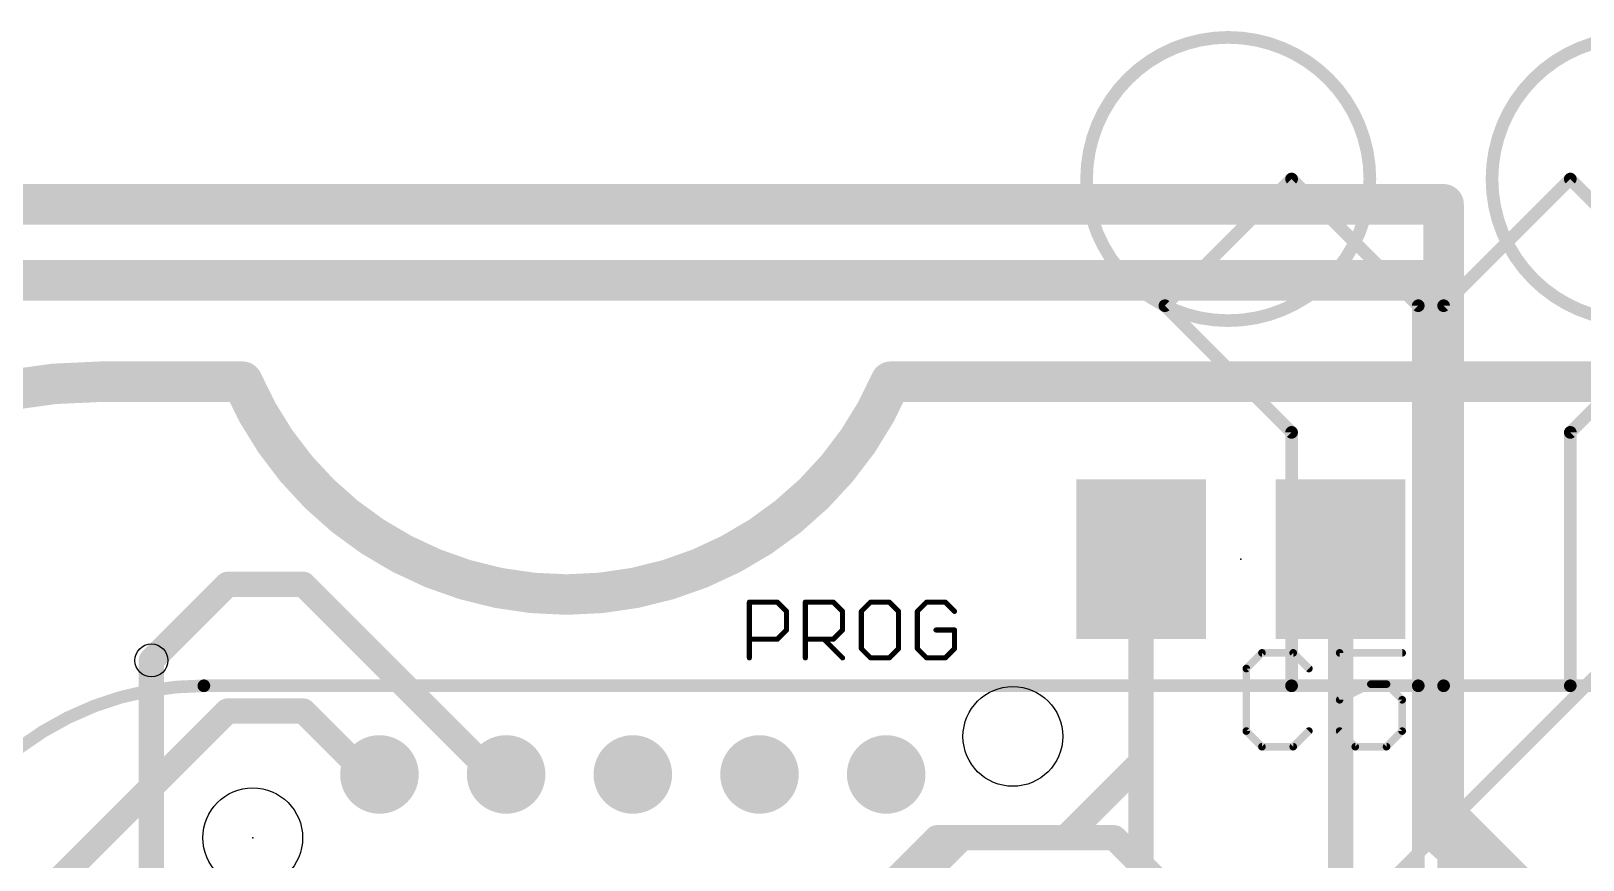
# Model space of a CAD drawing. Extents: x -0.14 to 1.59, y -0.14 to 1.59.
# Drawn here: x 0.172 to 0.785, y 1.261 to 1.588 of the extents above; entities that cross this region are included whole.
import ezdxf

# ---------------------------------------------------------------- set-up
doc = ezdxf.new("R2010")
doc.units = 0
for name, color, linetype in [('1', 14, 'CONTINUOUS'), ('16', 174, 'CONTINUOUS'), ('20', 178, 'CONTINUOUS'), ('21', 251, 'CONTINUOUS'), ('22', 251, 'CONTINUOUS'), ('23', 178, 'CONTINUOUS'), ('25', 251, 'CONTINUOUS'), ('44', 251, 'CONTINUOUS')]:
    doc.layers.add(name, color=color, linetype=linetype)

# ---------------------------------------------------------------- blocks, each defined once
blk = doc.blocks.new('RECT')
blk.add_solid([(-0.5, -0.5), (0.5, -0.5), (-0.5, 0.5), (0.5, 0.5)])
blk = doc.blocks.new('PIE')
at = {"const_width": 0.5}
blk.add_lwpolyline([(0, -0.25, 1), (0, 0.25, 1), (0, -0.25)], format="xyb", dxfattribs=at)

msp = doc.modelspace()

# ---------------------------------------------------------------- linework, layer by layer
at = {"layer": '1'}
for points, const_width in [([(-0.07, 1.52), (0.73, 1.52)], 0.016), ([(0.73, 1.52), (0.73, 1.27)], 0.016), ([(0.61063, 1.38), (0.61063, 1.3)], 0.01), ([(0.68937, 1.38), (0.68937, 1.19)], 0.01), ([(0.25, 1.37), (0.22, 1.34)], 0.01), ([(0.28, 1.37), (0.25, 1.37)], 0.01), ([(0.355, 1.295), (0.28, 1.37)], 0.01), ([(0.25, 1.32), (0.16, 1.23)], 0.01), ([(0.28, 1.32), (0.25, 1.32)], 0.01), ([(0.305, 1.295), (0.28, 1.32)], 0.01), ([(0.58063, 1.27), (0.61063, 1.3)], 0.01), ([(0.61063, 1.3), (0.61063, 1.22937)], 0.01), ([(0.31, 1.295), (0.305, 1.295)], 0.01), ([(0.36, 1.295), (0.355, 1.295)], 0.01), ([(0.515, 1.245), (0.54, 1.27)], 0.01), ([(0.54, 1.27), (0.58063, 1.27)], 0.01), ([(0.73, 1.27), (0.84, 1.17)], 0.016)]:
    msp.add_lwpolyline(points, dxfattribs=dict(at, const_width=const_width))
for points, const_width in [([(0.734, 1.52, 1), (0.726, 1.52)], 0.008), ([(0.73, 1.516, 1), (0.73, 1.524)], 0.008), ([(0.61313, 1.38, 1), (0.60813, 1.38)], 0.005), ([(0.69187, 1.38, 1), (0.68687, 1.38)], 0.005), ([(0.25, 1.3725, 1), (0.25, 1.3675)], 0.005), ([(0.251768, 1.368232, 1), (0.248232, 1.371768)], 0.005), ([(0.281768, 1.371768, 1), (0.278232, 1.368232)], 0.005), ([(0.28, 1.3675, 1), (0.28, 1.3725)], 0.005), ([(0.218232, 1.341768, 1), (0.221768, 1.338232)], 0.005), ([(0.25, 1.3225, 1), (0.25, 1.3175)], 0.005), ([(0.251768, 1.318232, 1), (0.248232, 1.321768)], 0.005), ([(0.281768, 1.321768, 1), (0.278232, 1.318232)], 0.005), ([(0.28, 1.3175, 1), (0.28, 1.3225)], 0.005), ([(0.61313, 1.3, 1), (0.60813, 1.3)], 0.005), ([(0.612398, 1.298232, 1), (0.608862, 1.301768)], 0.005), ([(0.305, 1.2975, 1), (0.305, 1.2925)], 0.005), ([(0.303232, 1.293232, 1), (0.306768, 1.296768)], 0.005), ([(0.31, 1.2925, 1), (0.31, 1.2975)], 0.005), ([(0.355, 1.2975, 1), (0.355, 1.2925)], 0.005), ([(0.353232, 1.293232, 1), (0.356768, 1.296768)], 0.005), ([(0.36, 1.2925, 1), (0.36, 1.2975)], 0.005), ([(0.60813, 1.3, 1), (0.61313, 1.3)], 0.005), ([(0.54, 1.2725, 1), (0.54, 1.2675)], 0.005), ([(0.541768, 1.268232, 1), (0.538232, 1.271768)], 0.005), ([(0.578862, 1.271768, 1), (0.582398, 1.268232)], 0.005), ([(0.58063, 1.2675, 1), (0.58063, 1.2725)], 0.005), ([(0.732691, 1.27296, 1), (0.727309, 1.26704)], 0.008), ([(0.726, 1.27, 1), (0.734, 1.27)], 0.008)]:
    msp.add_lwpolyline(points, format="xyb", dxfattribs=dict(at, const_width=const_width))
at = {"layer": '16'}
for points, const_width in [([(0.73, 1.49), (-0.04, 1.49)], 0.016), ([(0.73, 1.28), (0.73, 1.49)], 0.016), ([(0.22, 1.34), (0.22, 1.2)], 0.01), ([(0.84, 1.17), (0.73, 1.28)], 0.016), ([(0.53, 1.27), (0.46, 1.2)], 0.01), ([(0.6, 1.27), (0.53, 1.27)], 0.01), ([(0.67, 1.2), (0.6, 1.27)], 0.01)]:
    msp.add_lwpolyline(points, dxfattribs=dict(at, const_width=const_width))
for points, const_width in [([(0.734, 1.49, 1), (0.726, 1.49)], 0.008), ([(0.73, 1.486, 1), (0.73, 1.494)], 0.008), ([(0.2225, 1.34, 1), (0.2175, 1.34)], 0.005), ([(0.732828, 1.282828, 1), (0.727172, 1.277172)], 0.008), ([(0.726, 1.28, 1), (0.734, 1.28)], 0.008), ([(0.53, 1.2725, 1), (0.53, 1.2675)], 0.005), ([(0.531768, 1.268232, 1), (0.528232, 1.271768)], 0.005), ([(0.601768, 1.271768, 1), (0.598232, 1.268232)], 0.005), ([(0.6, 1.2675, 1), (0.6, 1.2725)], 0.005)]:
    msp.add_lwpolyline(points, format="xyb", dxfattribs=dict(at, const_width=const_width))
at = {"layer": '20'}
for points, const_width in [([(0.2, 1.45, 0.414214), (0, 1.25)], 0.016), ([(0.2, 1.454, 1), (0.2, 1.446)], 0.008), ([(0.2, 1.446, 1), (0.2, 1.454)], 0.008), ([(0.259576, 1.45159, 1), (0.252235, 1.44841)], 0.008), ([(0.255906, 1.45, 0.656519), (0.511811, 1.45)], 0.016), ([(0.255906, 1.446, 1), (0.255906, 1.454)], 0.008), ([(0.511811, 1.454, 1), (0.511811, 1.446)], 0.008), ([(0.515481, 1.44841, 1), (0.508141, 1.45159)], 0.008)]:
    msp.add_lwpolyline(points, format="xyb", dxfattribs=dict(at, const_width=const_width))
at = {"layer": '20', "const_width": 0.016}
for points in [[(0.255906, 1.45), (0.2, 1.45)], [(1.29, 1.45), (0.511811, 1.45)]]:
    msp.add_lwpolyline(points, dxfattribs=at)
at = {"layer": '20'}
for centre in [(0.56, 1.31), (0.26, 1.27)]:
    msp.add_circle(centre, 0.019685, dxfattribs=at)
at = {"layer": '21', "const_width": 0.005}
msp.add_lwpolyline([(0.579633, 1.123516), (0.915091, 1.458975)], dxfattribs=at)
at = {"layer": '22'}
for points, const_width in [([(0.645, 1.474098, 1), (0.645, 1.585902, 1), (0.645, 1.474098)], 0.005), ([(0.805, 1.474098, 1), (0.805, 1.585902, 1), (0.805, 1.474098)], 0.005), ([(0.670884, 1.530884, 1), (0.669116, 1.529116)], 0.0025), ([(0.670884, 1.529116, 1), (0.669116, 1.530884)], 0.0025), ([(0.780884, 1.530884, 1), (0.779116, 1.529116)], 0.0025), ([(0.780884, 1.529116, 1), (0.779116, 1.530884)], 0.0025), ([(0.620884, 1.480884, 1), (0.619116, 1.479116)], 0.0025), ([(0.72125, 1.48, 1), (0.71875, 1.48)], 0.0025), ([(0.73125, 1.48, 1), (0.72875, 1.48)], 0.0025), ([(0.619116, 1.480884, 1), (0.620884, 1.479116)], 0.0025), ([(0.719116, 1.479116, 1), (0.720884, 1.480884)], 0.0025), ([(0.729116, 1.480884, 1), (0.730884, 1.479116)], 0.0025), ([(0.67125, 1.43, 1), (0.66875, 1.43)], 0.0025), ([(0.669116, 1.429116, 1), (0.670884, 1.430884)], 0.0025), ([(0.78125, 1.43, 1), (0.77875, 1.43)], 0.0025), ([(0.779116, 1.430884, 1), (0.780884, 1.429116)], 0.0025), ([(0.240711, 1.33, 0.414214), (0.12, 1.209289)], 0.005), ([(0.240711, 1.33125, 1), (0.240711, 1.32875)], 0.0025), ([(0.240711, 1.32875, 1), (0.240711, 1.33125)], 0.0025), ([(0.67, 1.33125, 1), (0.67, 1.32875)], 0.0025), ([(0.66875, 1.33, 1), (0.67125, 1.33)], 0.0025), ([(0.67, 1.32875, 1), (0.67, 1.33125)], 0.0025), ([(0.72125, 1.33, 1), (0.71875, 1.33)], 0.0025), ([(0.71875, 1.33, 1), (0.72125, 1.33)], 0.0025), ([(0.72, 1.32875, 1), (0.72, 1.33125)], 0.0025), ([(0.73, 1.33125, 1), (0.73, 1.32875)], 0.0025), ([(0.73125, 1.33, 1), (0.72875, 1.33)], 0.0025), ([(0.72875, 1.33, 1), (0.73125, 1.33)], 0.0025), ([(0.78, 1.33125, 1), (0.78, 1.32875)], 0.0025), ([(0.77875, 1.33, 1), (0.78125, 1.33)], 0.0025), ([(0.78, 1.32875, 1), (0.78, 1.33125)], 0.0025)]:
    msp.add_lwpolyline(points, format="xyb", dxfattribs=dict(at, const_width=const_width))
at = {"layer": '22', "const_width": 0.005}
for points in [[(0.67, 1.53), (0.62, 1.48)], [(0.72, 1.48), (0.67, 1.53)], [(0.73, 1.48), (0.78, 1.53)], [(0.78, 1.53), (0.83, 1.48)], [(0.62, 1.48), (0.67, 1.43)], [(0.72, 1.33), (0.72, 1.48)], [(0.73, 1.33), (0.73, 1.48)], [(0.83, 1.48), (0.78, 1.43)], [(0.67, 1.43), (0.67, 1.33)], [(0.78, 1.43), (0.78, 1.33)], [(0.67, 1.33), (0.240711, 1.33)], [(0.72, 1.33), (0.67, 1.33)], [(0.72, 0.73), (0.72, 1.33)], [(0.78, 1.33), (0.73, 1.33)], [(0.73, 1.33), (0.73, 0.73)], [(1.209289, 1.33), (0.78, 1.33)]]:
    msp.add_lwpolyline(points, dxfattribs=at)
at = {"layer": '23'}
for p in [(0.65, 1.38), (0.26, 1.27)]:
    msp.add_point(p, dxfattribs=at)
at = {"layer": '25'}
for points, const_width in [([(0.456, 1.341), (0.456, 1.363019)], 0.002), ([(0.456, 1.363019), (0.467009, 1.363019)], 0.002), ([(0.467009, 1.363019), (0.470679, 1.359349)], 0.002), ([(0.470679, 1.359349), (0.470679, 1.352009)], 0.002), ([(0.478099, 1.341), (0.478099, 1.363019)], 0.002), ([(0.478099, 1.363019), (0.489108, 1.363019)], 0.002), ([(0.489108, 1.363019), (0.492778, 1.359349)], 0.002), ([(0.492778, 1.359349), (0.492778, 1.352009)], 0.002), ([(0.503867, 1.363019), (0.500198, 1.359349)], 0.002), ([(0.500198, 1.359349), (0.500198, 1.34467)], 0.002), ([(0.511207, 1.363019), (0.503867, 1.363019)], 0.002), ([(0.514877, 1.359349), (0.511207, 1.363019)], 0.002), ([(0.514877, 1.34467), (0.514877, 1.359349)], 0.002), ([(0.525966, 1.363019), (0.522296, 1.359349)], 0.002), ([(0.522296, 1.359349), (0.522296, 1.34467)], 0.002), ([(0.533306, 1.363019), (0.525966, 1.363019)], 0.002), ([(0.536976, 1.359349), (0.533306, 1.363019)], 0.002), ([(0.467009, 1.34834), (0.456, 1.34834)], 0.002), ([(0.470679, 1.352009), (0.467009, 1.34834)], 0.002), ([(0.489108, 1.34834), (0.478099, 1.34834)], 0.002), ([(0.485438, 1.34834), (0.492778, 1.341)], 0.002), ([(0.492778, 1.352009), (0.489108, 1.34834)], 0.002), ([(0.536976, 1.352009), (0.529636, 1.352009)], 0.002), ([(0.536976, 1.34467), (0.536976, 1.352009)], 0.002), ([(0.500198, 1.34467), (0.503867, 1.341)], 0.002), ([(0.503867, 1.341), (0.511207, 1.341)], 0.002), ([(0.511207, 1.341), (0.514877, 1.34467)], 0.002), ([(0.522296, 1.34467), (0.525966, 1.341)], 0.002), ([(0.525966, 1.341), (0.533306, 1.341)], 0.002), ([(0.533306, 1.341), (0.536976, 1.34467)], 0.002), ([(0.658302, 1.34298), (0.65213, 1.336808)], 0.003), ([(0.670646, 1.34298), (0.658302, 1.34298)], 0.003), ([(0.676818, 1.336808), (0.670646, 1.34298)], 0.003), ([(0.713649, 1.34298), (0.688961, 1.34298)], 0.003), ([(0.688961, 1.34298), (0.688961, 1.324465)], 0.003), ([(0.65213, 1.336808), (0.65213, 1.312121)], 0.003), ([(0.688961, 1.324465), (0.701305, 1.330637)], 0.003), ([(0.701305, 1.330637), (0.707477, 1.330637)], 0.003), ([(0.707477, 1.330637), (0.713649, 1.324465)], 0.003), ([(0.713649, 1.324465), (0.713649, 1.312121)], 0.003), ([(0.65213, 1.312121), (0.658302, 1.305949)], 0.003), ([(0.670646, 1.305949), (0.676818, 1.312121)], 0.003), ([(0.695133, 1.305949), (0.688961, 1.312121)], 0.003), ([(0.713649, 1.312121), (0.707477, 1.305949)], 0.003), ([(0.658302, 1.305949), (0.670646, 1.305949)], 0.003), ([(0.707477, 1.305949), (0.695133, 1.305949)], 0.003)]:
    msp.add_lwpolyline(points, dxfattribs=dict(at, const_width=const_width))
for points, const_width in [([(0.4565, 1.363019, 1), (0.4555, 1.363019)], 0.001), ([(0.456, 1.363519, 1), (0.456, 1.362519)], 0.001), ([(0.467363, 1.363372, 1), (0.466656, 1.362665)], 0.001), ([(0.467009, 1.362519, 1), (0.467009, 1.363519)], 0.001), ([(0.471179, 1.359349, 1), (0.470179, 1.359349)], 0.001), ([(0.470326, 1.358995, 1), (0.471033, 1.359702)], 0.001), ([(0.478599, 1.363019, 1), (0.477599, 1.363019)], 0.001), ([(0.478099, 1.363519, 1), (0.478099, 1.362519)], 0.001), ([(0.489462, 1.363372, 1), (0.488755, 1.362665)], 0.001), ([(0.489108, 1.362519, 1), (0.489108, 1.363519)], 0.001), ([(0.493278, 1.359349, 1), (0.492278, 1.359349)], 0.001), ([(0.492424, 1.358995, 1), (0.493131, 1.359702)], 0.001), ([(0.500698, 1.359349, 1), (0.499698, 1.359349)], 0.001), ([(0.499844, 1.359702, 1), (0.500551, 1.358995)], 0.001), ([(0.503867, 1.363519, 1), (0.503867, 1.362519)], 0.001), ([(0.504221, 1.362665, 1), (0.503514, 1.363372)], 0.001), ([(0.51156, 1.363372, 1), (0.510853, 1.362665)], 0.001), ([(0.511207, 1.362519, 1), (0.511207, 1.363519)], 0.001), ([(0.515377, 1.359349, 1), (0.514377, 1.359349)], 0.001), ([(0.514523, 1.358995, 1), (0.51523, 1.359702)], 0.001), ([(0.522796, 1.359349, 1), (0.521796, 1.359349)], 0.001), ([(0.521943, 1.359702, 1), (0.52265, 1.358995)], 0.001), ([(0.525966, 1.363519, 1), (0.525966, 1.362519)], 0.001), ([(0.52632, 1.362665, 1), (0.525613, 1.363372)], 0.001), ([(0.533659, 1.363372, 1), (0.532952, 1.362665)], 0.001), ([(0.533306, 1.362519, 1), (0.533306, 1.363519)], 0.001), ([(0.536622, 1.358995, 1), (0.537329, 1.359702)], 0.001), ([(0.456, 1.34884, 1), (0.456, 1.34784)], 0.001), ([(0.466656, 1.348693, 1), (0.467363, 1.347986)], 0.001), ([(0.467009, 1.34784, 1), (0.467009, 1.34884)], 0.001), ([(0.470179, 1.352009, 1), (0.471179, 1.352009)], 0.001), ([(0.471033, 1.351656, 1), (0.470326, 1.352363)], 0.001), ([(0.478099, 1.34884, 1), (0.478099, 1.34784)], 0.001), ([(0.485792, 1.348693, 1), (0.485085, 1.347986)], 0.001), ([(0.488755, 1.348693, 1), (0.489462, 1.347986)], 0.001), ([(0.489108, 1.34784, 1), (0.489108, 1.34884)], 0.001), ([(0.492278, 1.352009, 1), (0.493278, 1.352009)], 0.001), ([(0.493131, 1.351656, 1), (0.492424, 1.352363)], 0.001), ([(0.529636, 1.352509, 1), (0.529636, 1.351509)], 0.001), ([(0.537476, 1.352009, 1), (0.536476, 1.352009)], 0.001), ([(0.536976, 1.351509, 1), (0.536976, 1.352509)], 0.001), ([(0.4555, 1.341, 1), (0.4565, 1.341)], 0.001), ([(0.477599, 1.341, 1), (0.478599, 1.341)], 0.001), ([(0.492424, 1.340646, 1), (0.493131, 1.341354)], 0.001), ([(0.500551, 1.345023, 1), (0.499844, 1.344316)], 0.001), ([(0.499698, 1.34467, 1), (0.500698, 1.34467)], 0.001), ([(0.503867, 1.3415, 1), (0.503867, 1.3405)], 0.001), ([(0.503514, 1.340646, 1), (0.504221, 1.341354)], 0.001), ([(0.510853, 1.341354, 1), (0.51156, 1.340646)], 0.001), ([(0.511207, 1.3405, 1), (0.511207, 1.3415)], 0.001), ([(0.514377, 1.34467, 1), (0.515377, 1.34467)], 0.001), ([(0.51523, 1.344316, 1), (0.514523, 1.345023)], 0.001), ([(0.521796, 1.34467, 1), (0.522796, 1.34467)], 0.001), ([(0.52265, 1.345023, 1), (0.521943, 1.344316)], 0.001), ([(0.525966, 1.3415, 1), (0.525966, 1.3405)], 0.001), ([(0.525613, 1.340646, 1), (0.52632, 1.341354)], 0.001), ([(0.532952, 1.341354, 1), (0.533659, 1.340646)], 0.001), ([(0.533306, 1.3405, 1), (0.533306, 1.3415)], 0.001), ([(0.536476, 1.34467, 1), (0.537476, 1.34467)], 0.001), ([(0.537329, 1.344316, 1), (0.536622, 1.345023)], 0.001), ([(0.658302, 1.34373, 1), (0.658302, 1.34223)], 0.0015), ([(0.658832, 1.34245, 1), (0.657771, 1.343511)], 0.0015), ([(0.671176, 1.343511, 1), (0.670115, 1.34245)], 0.0015), ([(0.670646, 1.34223, 1), (0.670646, 1.34373)], 0.0015), ([(0.688961, 1.34373, 1), (0.688961, 1.34223)], 0.0015), ([(0.689711, 1.34298, 1), (0.688211, 1.34298)], 0.0015), ([(0.713649, 1.34223, 1), (0.713649, 1.34373)], 0.0015), ([(0.65288, 1.336808, 1), (0.65138, 1.336808)], 0.0015), ([(0.6516, 1.337339, 1), (0.65266, 1.336278)], 0.0015), ([(0.676287, 1.336278, 1), (0.677348, 1.337339)], 0.0015), ([(0.701305, 1.331387, 1), (0.701305, 1.329887)], 0.0015), ([(0.701641, 1.329966, 1), (0.70097, 1.331307)], 0.0015), ([(0.708007, 1.331167, 1), (0.706947, 1.330106)], 0.0015), ([(0.707477, 1.329887, 1), (0.707477, 1.331387)], 0.0015), ([(0.688211, 1.324465, 1), (0.689711, 1.324465)], 0.0015), ([(0.688626, 1.325135, 1), (0.689297, 1.323794)], 0.0015), ([(0.714399, 1.324465, 1), (0.712899, 1.324465)], 0.0015), ([(0.713119, 1.323934, 1), (0.714179, 1.324995)], 0.0015), ([(0.65266, 1.312651, 1), (0.6516, 1.31159)], 0.0015), ([(0.65138, 1.312121, 1), (0.65288, 1.312121)], 0.0015), ([(0.677348, 1.31159, 1), (0.676287, 1.312651)], 0.0015), ([(0.689492, 1.312651, 1), (0.688431, 1.31159)], 0.0015), ([(0.712899, 1.312121, 1), (0.714399, 1.312121)], 0.0015), ([(0.714179, 1.31159, 1), (0.713119, 1.312651)], 0.0015), ([(0.658302, 1.306699, 1), (0.658302, 1.305199)], 0.0015), ([(0.657771, 1.305418, 1), (0.658832, 1.306479)], 0.0015), ([(0.670115, 1.306479, 1), (0.671176, 1.305418)], 0.0015), ([(0.670646, 1.305199, 1), (0.670646, 1.306699)], 0.0015), ([(0.695133, 1.306699, 1), (0.695133, 1.305199)], 0.0015), ([(0.694603, 1.305418, 1), (0.695664, 1.306479)], 0.0015), ([(0.706947, 1.306479, 1), (0.708007, 1.305418)], 0.0015), ([(0.707477, 1.305199, 1), (0.707477, 1.306699)], 0.0015)]:
    msp.add_lwpolyline(points, format="xyb", dxfattribs=dict(at, const_width=const_width))
at = {"layer": '44'}
msp.add_circle((0.22, 1.34), 0.0065, dxfattribs=at)

# ---------------------------------------------------------------- block references
at = {"layer": '1'}
for name, p, xscale, yscale in [('RECT', (0.61063, 1.38), 0.051181, 0.062992), ('RECT', (0.68937, 1.38), 0.051181, 0.062992), ('PIE', (0.31, 1.295), 0.031, 0.031), ('PIE', (0.31, 1.295), 0.031, 0.031), ('PIE', (0.31, 1.295), 0.031, 0.031), ('PIE', (0.36, 1.295), 0.031, 0.031), ('PIE', (0.41, 1.295), 0.031, 0.031), ('PIE', (0.46, 1.295), 0.031, 0.031), ('PIE', (0.51, 1.295), 0.031, 0.031)]:
    msp.add_blockref(name, p, dxfattribs=dict(at, xscale=xscale, yscale=yscale))

doc.saveas('drawing.dxf')
